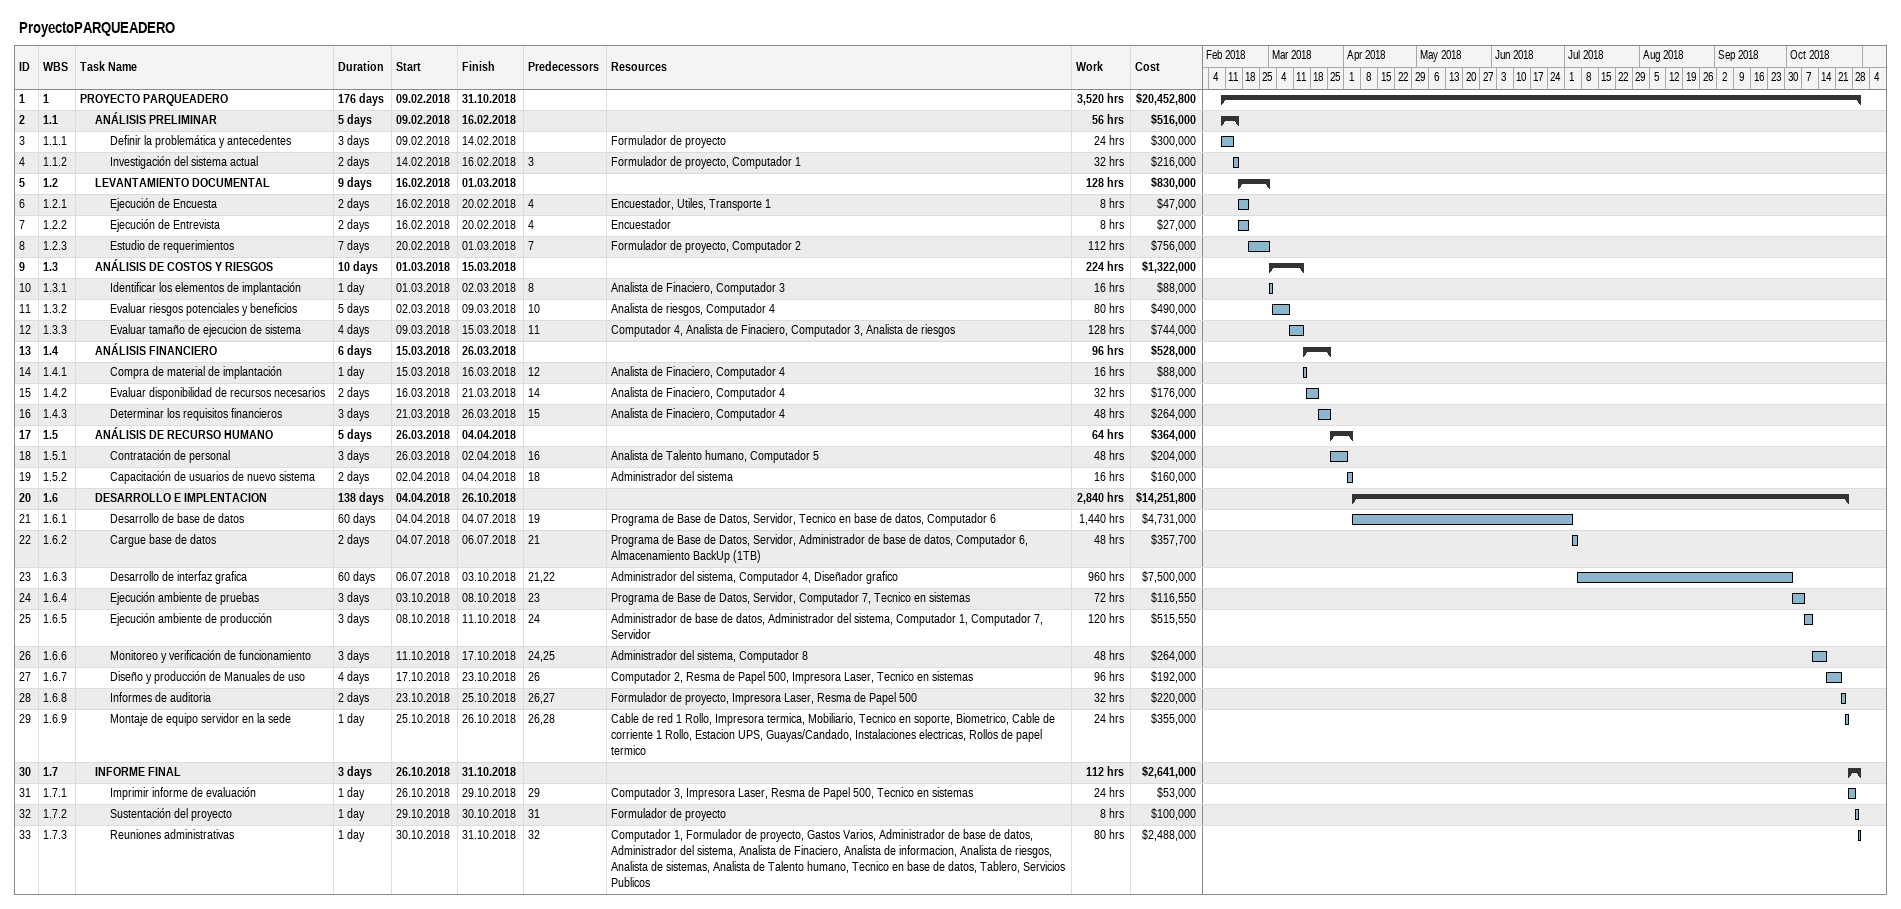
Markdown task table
ProyectoPARQUEADERO

| ID | WBS | Task | Duration | Start | Finish | Predecessors | Resources | Work (h) | Cost ($) |
|---|---|---|---|---|---|---|---|---|---|
| 1 | 1 | **PROYECTO PARQUEADERO** | 176d | 2018-02-09 | 2018-10-31 |  |  | 3520 | 20452800 |
| 2 | 1.1 | **ANÁLISIS PRELIMINAR** | 5d | 2018-02-09 | 2018-02-16 |  |  | 56 | 516000 |
| 3 | 1.1.1 | Definir la problemática y antecedentes | 3d | 2018-02-09 | 2018-02-14 |  | Formulador de proyecto | 24 | 300000 |
| 4 | 1.1.2 | Investigación del sistema actual | 2d | 2018-02-14 | 2018-02-16 | 3 | Formulador de proyecto, Computador 1 | 32 | 216000 |
| 5 | 1.2 | **LEVANTAMIENTO DOCUMENTAL** | 9d | 2018-02-16 | 2018-03-01 |  |  | 128 | 830000 |
| 6 | 1.2.1 | Ejecución de Encuesta | 2d | 2018-02-16 | 2018-02-20 | 4 | Encuestador, Utiles, Transporte 1 | 8 | 47000 |
| 7 | 1.2.2 | Ejecución de Entrevista | 2d | 2018-02-16 | 2018-02-20 | 4 | Encuestador | 8 | 27000 |
| 8 | 1.2.3 | Estudio de requerimientos | 7d | 2018-02-20 | 2018-03-01 | 7 | Formulador de proyecto, Computador 2 | 112 | 756000 |
| 9 | 1.3 | **ANÁLISIS DE COSTOS Y RIESGOS** | 10d | 2018-03-01 | 2018-03-15 |  |  | 224 | 1322000 |
| 10 | 1.3.1 | Identificar los elementos de implantación | 1d | 2018-03-01 | 2018-03-02 | 8 | Analista de Finaciero, Computador 3 | 16 | 88000 |
| 11 | 1.3.2 | Evaluar riesgos potenciales y beneficios | 5d | 2018-03-02 | 2018-03-09 | 10 | Analista de riesgos, Computador 4 | 80 | 490000 |
| 12 | 1.3.3 | Evaluar tamaño de ejecucion de sistema | 4d | 2018-03-09 | 2018-03-15 | 11 | Computador 4, Analista de Finaciero, Computador 3, Analista de riesgos | 128 | 744000 |
| 13 | 1.4 | **ANÁLISIS FINANCIERO** | 6d | 2018-03-15 | 2018-03-26 |  |  | 96 | 528000 |
| 14 | 1.4.1 | Compra de material de implantación | 1d | 2018-03-15 | 2018-03-16 | 12 | Analista de Finaciero, Computador 4 | 16 | 88000 |
| 15 | 1.4.2 | Evaluar disponibilidad de recursos necesarios | 2d | 2018-03-16 | 2018-03-21 | 14 | Analista de Finaciero, Computador 4 | 32 | 176000 |
| 16 | 1.4.3 | Determinar los requisitos financieros | 3d | 2018-03-21 | 2018-03-26 | 15 | Analista de Finaciero, Computador 4 | 48 | 264000 |
| 17 | 1.5 | **ANÁLISIS DE RECURSO HUMANO** | 5d | 2018-03-26 | 2018-04-04 |  |  | 64 | 364000 |
| 18 | 1.5.1 | Contratación de personal | 3d | 2018-03-26 | 2018-04-02 | 16 | Analista de Talento humano, Computador 5 | 48 | 204000 |
| 19 | 1.5.2 | Capacitación de usuarios de nuevo sistema | 2d | 2018-04-02 | 2018-04-04 | 18 | Administrador del sistema | 16 | 160000 |
| 20 | 1.6 | **DESARROLLO E IMPLENTACION** | 138d | 2018-04-04 | 2018-10-26 |  |  | 2840 | 14251800 |
| 21 | 1.6.1 | Desarrollo de base de datos | 60d | 2018-04-04 | 2018-07-04 | 19 | Programa de Base de Datos, Servidor, Tecnico en base de datos, Computador 6 | 1440 | 4731000 |
| 22 | 1.6.2 | Cargue base de datos | 2d | 2018-07-04 | 2018-07-06 | 21 | Programa de Base de Datos, Servidor, Administrador de base de datos, Computador 6, Almacenamiento BackUp (1TB) | 48 | 357700 |
| 23 | 1.6.3 | Desarrollo de interfaz grafica | 60d | 2018-07-06 | 2018-10-03 | 21, 22 | Administrador del sistema, Computador 4, Diseñador grafico | 960 | 7500000 |
| 24 | 1.6.4 | Ejecución ambiente de pruebas | 3d | 2018-10-03 | 2018-10-08 | 23 | Programa de Base de Datos, Servidor, Computador 7, Tecnico en sistemas | 72 | 116550 |
| 25 | 1.6.5 | Ejecución ambiente de producción | 3d | 2018-10-08 | 2018-10-11 | 24 | Administrador de base de datos, Administrador del sistema, Computador 1, Computador 7, Servidor | 120 | 515550 |
| 26 | 1.6.6 | Monitoreo y verificación de funcionamiento | 3d | 2018-10-11 | 2018-10-17 | 24, 25 | Administrador del sistema, Computador 8 | 48 | 264000 |
| 27 | 1.6.7 | Diseño y producción de Manuales de uso | 4d | 2018-10-17 | 2018-10-23 | 26 | Computador 2, Resma de Papel 500, Impresora Laser, Tecnico en sistemas | 96 | 192000 |
| 28 | 1.6.8 | Informes de auditoria | 2d | 2018-10-23 | 2018-10-25 | 26, 27 | Formulador de proyecto, Impresora Laser, Resma de Papel 500 | 32 | 220000 |
| 29 | 1.6.9 | Montaje de equipo servidor en la sede | 1d | 2018-10-25 | 2018-10-26 | 26, 28 | Cable de red 1 Rollo, Impresora termica, Mobiliario, Tecnico en soporte, Biometrico, Cable de corriente 1 Rollo, Estacion UPS, Guayas/Candado, Instalaciones electricas, Rollos de papel termico | 24 | 355000 |
| 30 | 1.7 | **INFORME FINAL** | 3d | 2018-10-26 | 2018-10-31 |  |  | 112 | 2641000 |
| 31 | 1.7.1 | Imprimir informe de evaluación | 1d | 2018-10-26 | 2018-10-29 | 29 | Computador 3, Impresora Laser, Resma de Papel 500, Tecnico en sistemas | 24 | 53000 |
| 32 | 1.7.2 | Sustentación del proyecto | 1d | 2018-10-29 | 2018-10-30 | 31 | Formulador de proyecto | 8 | 100000 |
| 33 | 1.7.3 | Reuniones administrativas | 1d | 2018-10-30 | 2018-10-31 | 32 | Computador 1, Formulador de proyecto, Gastos Varios, Administrador de base de datos, Administrador del sistema, Analista de Finaciero, Analista de informacion, Analista de riesgos, Analista de sistemas, Analista de Talento humano, Tecnico en base de datos, Tablero, Servicios Publicos | 80 | 2488000 |
